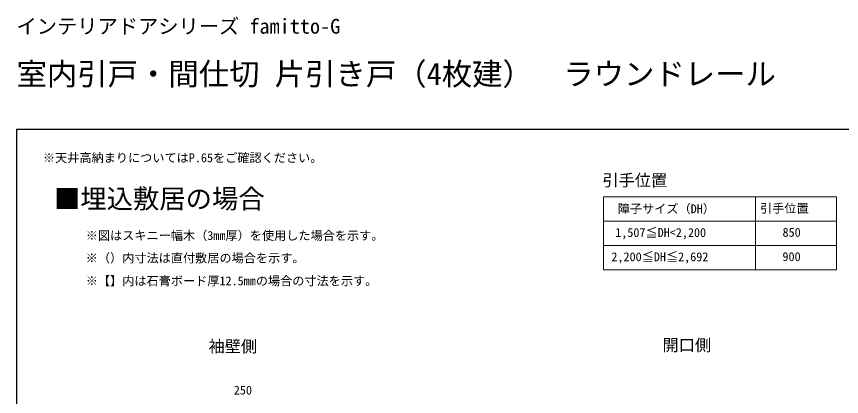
# Model space of a CAD drawing. Units: millimetres, scale not verified. Extents: x -700 to 700, y -1078 to 1074.
# Drawn here: x -700 to 115, y 698 to 1074 of the extents above; entities that cross this region are included whole.
import ezdxf
from ezdxf.enums import TextEntityAlignment as Align

# ---------------------------------------------------------------- set-up
doc = ezdxf.new("R2010")
doc.units = ezdxf.units.MM
doc.header["$LTSCALE"] = 6
doc.layers.add('0-1_TABLE1', color=7, linetype='Continuous', lineweight=18)
for name, color, linetype in [('0-2_USER1', 3, 'Continuous'), ('0-7_YKK_D', 6, 'Continuous'), ('0-8_YKK_ZWAK', 7, 'Continuous')]:
    doc.layers.add(name, color=color, linetype=linetype)
doc.styles.add('ＭＳ ゴシック', font='')
doc.styles.get('ＭＳ ゴシック').set_extended_font_data('MS Gothic')

msp = doc.modelspace()

# ---------------------------------------------------------------- linework, layer by layer
at = {"layer": '0-1_TABLE1'}
for p, q in [((-120.5, 895.501), (109.5, 895.501)), ((-120.5, 895.501), (-120.5, 823.501)), ((29.5, 895.501), (29.5, 823.501)), ((109.5, 895.501), (109.5, 823.501)), ((-120.5, 871.501), (109.5, 871.501)), ((-120.5, 847.501), (109.5, 847.501)), ((-120.5, 823.501), (109.5, 823.501))]:
    msp.add_line(p, q, dxfattribs=at)
at = {"layer": '0-8_YKK_ZWAK'}
for q in [(-700, -1077.5), (700, 962.5)]:
    msp.add_line((-700, 962.5), q, dxfattribs=at)

# ---------------------------------------------------------------- texts
at = {"layer": '0-1_TABLE1', "style": 'ＭＳ ゴシック'}
for s, p in [('障子サイズ（DH）', (-106.386, 876.853)), ('引手位置', (34.148, 877.296)), ('1,507≦DH<2,200', (-108.909, 853.331)), ('850', (56.307, 853.501)), ('2,200≦DH≦2,692', (-112.659, 829.331)), ('900', (56.239, 829.501))]:
    msp.add_text(s, height=8.798, dxfattribs=at).set_placement(p, align=Align.BOTTOM_LEFT)
at = {"layer": '0-2_USER1', "style": 'ＭＳ ゴシック'}
for s, height, p in [('インテリアドアシリーズ famitto-G ', 14.66, (-700, 1052.5)), ('室内引戸・間仕切 片引き戸（4枚建）\u3000ラウンドレール', 21.99, (-700, 999.5)), ('※天井高納まりについてはP.65をご確認ください。', 8.798, (-673.921, 927.237)), ('引手位置', 11.73, (-121.512, 902.629)), ('■埋込敷居の場合', 19.06, (-663, 878.5)), ('※図はスキニー幅木（3mm厚）を使用した場合を示す。', 8.798, (-631.636, 850.386)), ('※（）内寸法は直付敷居の場合を示す。', 8.798, (-631.636, 828.136)), ('※【】内は石膏ボード厚12.5mmの場合の寸法を示す。', 8.798, (-631.636, 805.545)), ('袖壁側', 11.73, (-510.455, 738.5)), ('開口側', 11.73, (-62.182, 739.754))]:
    msp.add_text(s, height=height, dxfattribs=at).set_placement(p, align=Align.BOTTOM_LEFT)
at = {"layer": '0-7_YKK_D', "style": 'ＭＳ ゴシック'}
msp.add_text('250', height=8.798, dxfattribs=at).set_placement((-485.478, 697.554), align=Align.BOTTOM_LEFT)

doc.saveas('drawing.dxf')
